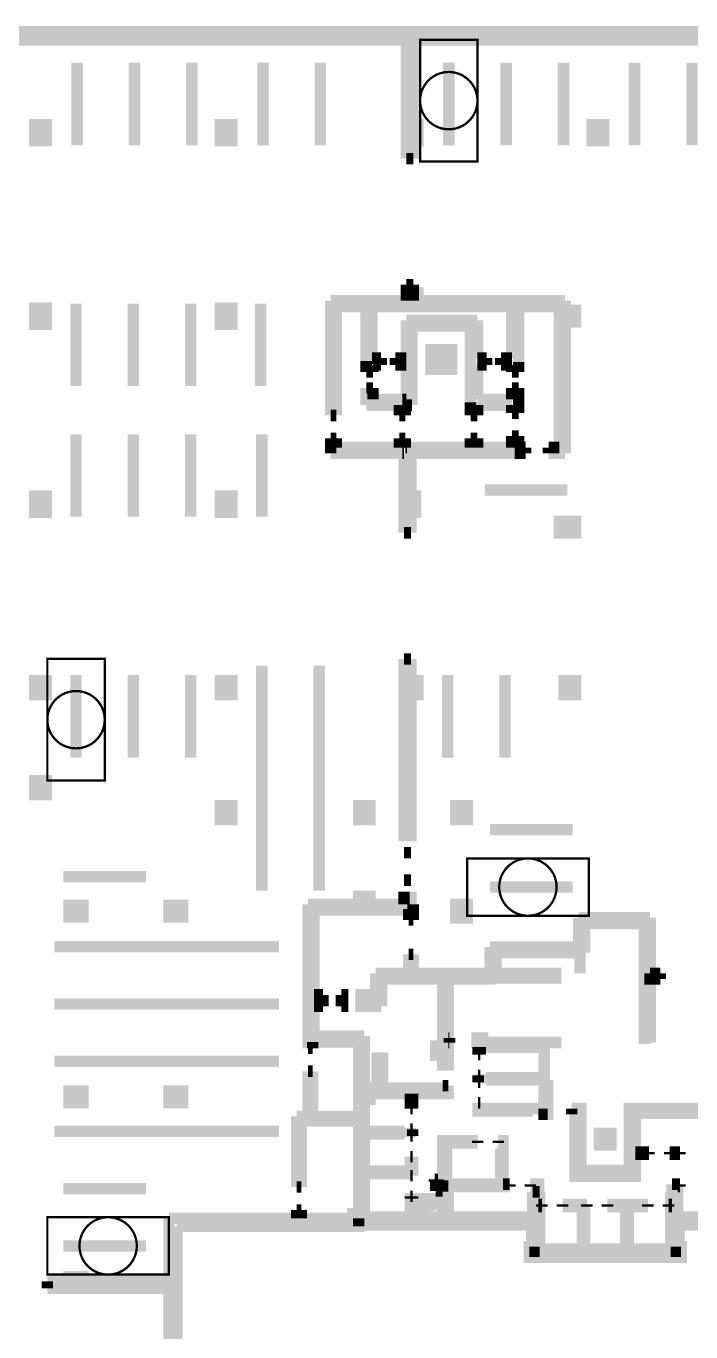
# Model space of a CAD drawing. Header units: millimetres. Extents: x 0 to 1249171, y -42321 to 335084.
# Drawn here: x 1103042 to 1132022, y 233150 to 290100 of the extents above; entities that cross this region are included whole.
import ezdxf

# ---------------------------------------------------------------- set-up
doc = ezdxf.new("R2010")
doc.units = ezdxf.units.MM
doc.header["$LTSCALE"] = 1000
for name, color, linetype in [('P_core', 1, 'Continuous'), ('P_lot', 5, 'Continuous'), ('留孔', 1, 'Continuous')]:
    doc.layers.add(name, color=color, linetype=linetype)
doc.layers.add('P_core_detached', color=3, linetype='Continuous', lineweight=50)
doc.layers.add('P_wall', color=7, linetype='Continuous', lineweight=50)

msp = doc.modelspace()

# ---------------------------------------------------------------- hatches: boundary and pattern name
at = {"layer": 'P_wall'}
h = msp.add_hatch(color=256, dxfattribs=at)
h.dxf.hatch_style = 2
h.paths.add_polyline_path([(1051017, 250), (1050717, 250), (1050967, -50), (1051017, 10)])
h.paths.add_polyline_path([(1050717, 250), (1050717, -350), (1050967, -50)])
h.paths.add_polyline_path([(1051017, -110), (1050967, -50), (1050717, -350), (1051017, -350)])
h.paths.add_polyline_path([(1051017, 10), (1050967, -50), (1051017, -110)])
h.paths.add_polyline_path([(1051217, 8200), (1051017, 8200), (1051017, 7920)], flags=17)
h.paths.add_polyline_path([(1051217, 8200), (1051017, 7920), (1051017, 7780), (1051217, 7500)])
h.paths.add_polyline_path([(1051017, 7780), (1051017, 7500), (1051217, 7500)], flags=17)
h.paths.add_polyline_path([(1051217, 16300), (1051017, 16020), (1051017, 15880), (1051217, 15600)])
h.paths.add_polyline_path([(1051217, 16300), (1051017, 16300), (1051017, 16020)], flags=17)
h.paths.add_polyline_path([(1051017, 15880), (1051017, 15600), (1051217, 15600)], flags=17)
h.paths.add_polyline_path([(1051217, 24300), (1051017, 24300), (1051017, 24020)], flags=17)
h.paths.add_polyline_path([(1051217, 24300), (1051017, 24020), (1051017, 23880), (1051217, 23600)])
h.paths.add_polyline_path([(1051017, 23880), (1051017, 23600), (1051217, 23600)], flags=17)
h.paths.add_polyline_path([(1051017, 31980), (1050967, 32050), (1050717, 31700), (1051017, 31700)])
h.paths.add_polyline_path([(1051017, 32400), (1050717, 32400), (1050967, 32050), (1051017, 32120)])
h.paths.add_polyline_path([(1050717, 32400), (1050717, 31700), (1050967, 32050)])
h.paths.add_polyline_path([(1051017, 32120), (1050967, 32050), (1051017, 31980)])
h.paths.add_polyline_path([(1058867, 8200), (1058867, 7500), (1059117, 7850)])
h.paths.add_polyline_path([(1059367, 8200), (1059117, 7850), (1059367, 7500)])
h.paths.add_polyline_path([(1059367, 8200), (1058867, 8200), (1059117, 7850)])
h.paths.add_polyline_path([(1059117, 7850), (1058867, 7500), (1059367, 7500)])
h.paths.add_polyline_path([(1064717, 7850), (1064467, 7500), (1064967, 7500)])
h.paths.add_polyline_path([(1064967, 8200), (1064467, 8200), (1064717, 7850)])
h.paths.add_polyline_path([(1064717, 7850), (1064467, 8200), (1064467, 7500)])
h.paths.add_polyline_path([(1064967, 8200), (1064717, 7850), (1064967, 7500)])
h.paths.add_polyline_path([(1070567, 8200), (1070317, 7850), (1070567, 7500)])
h.paths.add_polyline_path([(1070567, 8200), (1070067, 8200), (1070317, 7850)])
h.paths.add_polyline_path([(1070317, 7850), (1070067, 7500), (1070567, 7500)])
h.paths.add_polyline_path([(1070317, 7850), (1070067, 8200), (1070067, 7500)])
h.paths.add_polyline_path([(1051217, 110200), (1051017, 110000), (1051017, 109900), (1051217, 109700)])
h.paths.add_polyline_path([(1051217, 110200), (1051017, 110200), (1051017, 110000)], flags=17)
h.paths.add_polyline_path([(1051017, 109900), (1051017, 109700), (1051217, 109700)], flags=17)
h.paths.add_polyline_path([(1051217, 118250), (1051017, 118250), (1051017, 118050)], flags=17)
h.paths.add_polyline_path([(1051217, 118250), (1051017, 118050), (1051017, 117950), (1051217, 117750)])
h.paths.add_polyline_path([(1051017, 117950), (1051017, 117750), (1051217, 117750)], flags=17)
h.paths.add_polyline_path([(1051217, 127600), (1051017, 127600), (1051017, 127400)], flags=17)
h.paths.add_polyline_path([(1051217, 127600), (1051017, 127400), (1051017, 127300), (1051217, 127100)])
h.paths.add_polyline_path([(1051017, 127300), (1051017, 127100), (1051217, 127100)])
h.paths.add_polyline_path([(1051217, 133950), (1051017, 133950), (1051017, 133750)])
h.paths.add_polyline_path([(1051017, 133650), (1051017, 133450), (1051217, 133450)], flags=17)
h.paths.add_polyline_path([(1051217, 133950), (1051017, 133750), (1051017, 133650), (1051217, 133450)])
h.paths.add_polyline_path([(1051217, 138000), (1051017, 138000), (1051017, 137800)], flags=17)
h.paths.add_polyline_path([(1051217, 138000), (1051017, 137800), (1051017, 137700), (1051217, 137500)])
h.paths.add_polyline_path([(1051017, 137700), (1051017, 137500), (1051217, 137500)], flags=17)
h.paths.add_polyline_path([(1051017, 145700), (1051017, 145500), (1051217, 145500)])
h.paths.add_polyline_path([(1051217, 146000), (1051017, 145800), (1051017, 145700), (1051217, 145500)])
h.paths.add_polyline_path([(1051217, 146000), (1051017, 146000), (1051017, 145800)])
h.paths.add_polyline_path([(1075867, 289850), (1075517, 289850), (1075517, 268315), (1068257, 268315), (1068257, 267965), (1075867, 267965)])
h.paths.add_polyline_path([(1075867, 273050), (1075817, 273100), (1075567, 272850), (1075867, 272850)], flags=16)
h.paths.add_polyline_path([(1075867, 273150), (1075817, 273100), (1075867, 273050)], flags=16)
h.paths.add_polyline_path([(1075867, 273350), (1075567, 273350), (1075817, 273100), (1075867, 273150)], flags=16)
h.paths.add_polyline_path([(1075817, 273100), (1075567, 273350), (1075567, 272850)], flags=16)
h.paths.add_polyline_path([(1075867, 289850), (1075517, 289850), (1075517, 268315), (1068257, 268315), (1068257, 267965), (1075867, 267965), (1075867, 272850), (1075567, 272850), (1075567, 273350), (1075867, 273350)], flags=17)
h.paths.add_polyline_path([(1075867, 277700), (1075567, 277700), (1075817, 277450), (1075867, 277500)], flags=16)
h.paths.add_polyline_path([(1075567, 277700), (1075567, 277200), (1075817, 277450)], flags=16)
h.paths.add_polyline_path([(1075867, 277400), (1075817, 277450), (1075567, 277200), (1075867, 277200)], flags=16)
h.paths.add_polyline_path([(1075867, 285400), (1075817, 285450), (1075567, 285200), (1075867, 285200)], flags=16)
h.paths.add_polyline_path([(1075867, 285700), (1075567, 285700), (1075817, 285450), (1075867, 285500)], flags=16)
h.paths.add_polyline_path([(1075817, 285450), (1075567, 285700), (1075567, 285200)], flags=16)
h.paths.add_polyline_path([(1075867, 285500), (1075817, 285450), (1075867, 285400)], flags=16)
h.paths.add_polyline_path([(1169017, 285800), (1168767, 285800), (1169017, 285450)], flags=17)
h.paths.add_polyline_path([(1169017, 285450), (1168767, 285100), (1169017, 285100)], flags=17)
h.paths.add_polyline_path([(1169017, 277750), (1168767, 277750), (1169017, 277450)], flags=17)
h.paths.add_polyline_path([(1169017, 277450), (1168767, 277150), (1169017, 277150)], flags=17)
h.paths.add_polyline_path([(1169017, 273700), (1168767, 273700), (1169017, 273400)], flags=17)
h.paths.add_polyline_path([(1169017, 273400), (1168767, 273100), (1169017, 273100)], flags=17)
h.paths.add_polyline_path([(1169017, 267600), (1168767, 267600), (1169017, 267300)], flags=17)
h.paths.add_polyline_path([(1169017, 267300), (1168767, 267000), (1169017, 267000)], flags=17)
h.paths.add_polyline_path([(1169017, 263400), (1168767, 263400), (1169017, 263100)], flags=17)
h.paths.add_polyline_path([(1169017, 263100), (1168767, 262800), (1169017, 262800)], flags=17)
h.paths.add_polyline_path([(1169017, 255400), (1168767, 255400), (1169017, 255100), (1169017, 255100)], flags=17)
h.paths.add_polyline_path([(1168767, 255400), (1168767, 255100), (1169017, 255100)], flags=17)
h.paths.add_polyline_path([(1168767, 255100), (1160027, 255100), (1160027, 247010), (1160377, 247010), (1160377, 254750), (1169367, 254750), (1169367, 289850), (1075867, 289850), (1075867, 289500), (1169017, 289500), (1169017, 255400), (1169267, 255400), (1169267, 254800), (1168767, 254800)])
h.paths.add_polyline_path([(1164967, 202800), (1177467, 202800), (1177467, 210090), (1183417, 210090), (1183417, 210440), (1177167, 210440), (1177167, 203100), (1164667, 203100), (1164667, 176925), (1157272, 176925), (1157272, 176625), (1164967, 176625)])
h.paths.add_polyline_path([(1164667, 176925), (1164417, 176675), (1164467, 176625), (1164667, 176625)], flags=16)
h.paths.add_polyline_path([(1164667, 176925), (1164167, 176925), (1164417, 176675)], flags=16)
h.paths.add_polyline_path([(1164167, 176925), (1164167, 176625), (1164367, 176625), (1164417, 176675)], flags=16)
h.paths.add_polyline_path([(1164417, 176675), (1164367, 176625), (1164467, 176625)], flags=16)
h.paths.add_polyline_path([(1217317, 199000), (1217017, 199000), (1217017, 198800), (1217067, 198750)])
h.paths.add_polyline_path([(1217317, 199000), (1217067, 198750), (1217317, 198500)])
h.paths.add_polyline_path([(1217067, 198750), (1217017, 198700), (1217017, 198500), (1217317, 198500)])
h.paths.add_polyline_path([(1217017, 198800), (1217017, 198700), (1217067, 198750)])
h.paths.add_polyline_path([(1217317, 191000), (1217017, 191000), (1217017, 190800), (1217067, 190750)])
h.paths.add_polyline_path([(1217317, 191000), (1217067, 190750), (1217317, 190500)])
h.paths.add_polyline_path([(1217067, 190750), (1217017, 190700), (1217017, 190500), (1217317, 190500)])
h.paths.add_polyline_path([(1217017, 190800), (1217017, 190700), (1217067, 190750)])
h.paths.add_polyline_path([(1217317, 187060), (1217017, 187060), (1217017, 186860), (1217067, 186810)])
h.paths.add_polyline_path([(1217317, 187060), (1217067, 186810), (1217317, 186560)])
h.paths.add_polyline_path([(1217067, 186810), (1217017, 186760), (1217017, 186560), (1217317, 186560)])
h.paths.add_polyline_path([(1217017, 186860), (1217017, 186760), (1217067, 186810)])
h.paths.add_polyline_path([(1217317, 186560), (1217017, 186560), (1217017, 165010), (1217317, 165010)])
h.paths.add_polyline_path([(1217067, 181310), (1217017, 181260), (1217017, 181060), (1217317, 181060)], flags=16)
h.paths.add_polyline_path([(1217017, 181360), (1217017, 181260), (1217067, 181310)], flags=17)
h.paths.add_polyline_path([(1217317, 181560), (1217017, 181560), (1217017, 181360), (1217067, 181310)], flags=17)
h.paths.add_polyline_path([(1217317, 181560), (1217067, 181310), (1217317, 181060)], flags=17)
h.paths.add_polyline_path([(1217317, 181060), (1217017, 181060), (1217017, 165010), (1217317, 165010)], flags=17)
h.paths.add_polyline_path([(1217017, 177200), (1217017, 177100), (1217067, 177150)], flags=16)
h.paths.add_polyline_path([(1217317, 177400), (1217017, 177400), (1217017, 177200), (1217067, 177150)], flags=16)
h.paths.add_polyline_path([(1217067, 177150), (1217017, 177100), (1217017, 176900), (1217317, 176900)], flags=16)
h.paths.add_polyline_path([(1217317, 176900), (1217017, 176900), (1217017, 165010), (1217317, 165010)])
h.paths.add_polyline_path([(1217067, 169150), (1217017, 169200), (1217017, 169100)], flags=16)
h.paths.add_polyline_path([(1217317, 169400), (1217017, 169400), (1217017, 169200), (1217067, 169150)], flags=17)
h.paths.add_polyline_path([(1217067, 169150), (1217017, 169100), (1217017, 168900), (1217317, 168900)], flags=16)
h.paths.add_polyline_path([(1217317, 169400), (1217067, 169150), (1217317, 168900)], flags=17)
h.paths.add_polyline_path([(1176767, 152060), (1176617, 152060), (1176767, 151910)], flags=17)
h.paths.add_polyline_path([(1176617, 152060), (1176617, 151910), (1176767, 151910)])
h.paths.add_polyline_path([(1176617, 151910), (1176267, 151910), (1176267, 101540), (1184217, 101540), (1184217, 101840), (1184217, 101890), (1176617, 101890)])
h.paths.add_polyline_path([(1176267, 143250), (1176267, 142750), (1176517, 143000)], flags=16)
h.paths.add_polyline_path([(1176617, 143250), (1176267, 143250), (1176517, 143000), (1176617, 143100)], flags=17)
h.paths.add_polyline_path([(1176517, 143000), (1176267, 142750), (1176617, 142750), (1176617, 142900)], flags=16)
h.paths.add_polyline_path([(1176617, 143100), (1176517, 143000), (1176617, 142900)], flags=17)
h.paths.add_polyline_path([(1176617, 142750), (1176267, 142750), (1176267, 101540), (1184217, 101540), (1184217, 101840), (1184217, 101890), (1176617, 101890)])
h.paths.add_polyline_path([(1176617, 134900), (1176267, 134900), (1176517, 134650), (1176617, 134750)], flags=17)
h.paths.add_polyline_path([(1176267, 134900), (1176267, 134400), (1176517, 134650)], flags=16)
h.paths.add_polyline_path([(1176617, 134550), (1176517, 134650), (1176267, 134400), (1176617, 134400)], flags=17)
h.paths.add_polyline_path([(1176617, 134750), (1176517, 134650), (1176617, 134550)], flags=17)
h.paths.add_polyline_path([(1176617, 134400), (1176267, 134400), (1176267, 101540), (1184217, 101540), (1184217, 101840), (1184217, 101890), (1176617, 101890)], flags=17)
h.paths.add_polyline_path([(1176517, 126400), (1176267, 126150), (1176617, 126150), (1176617, 126300)], flags=16)
h.paths.add_polyline_path([(1176617, 126500), (1176517, 126400), (1176617, 126300)], flags=16)
h.paths.add_polyline_path([(1176617, 126650), (1176267, 126650), (1176517, 126400), (1176617, 126500)], flags=16)
h.paths.add_polyline_path([(1176267, 126650), (1176267, 126150), (1176517, 126400)], flags=16)
h.paths.add_polyline_path([(1176617, 126150), (1176267, 126150), (1176267, 101540), (1184217, 101540), (1184217, 101840), (1184217, 101890), (1176617, 101890)], flags=17)
for points in [[(1129597, 242640), (1129727, 242640), (1129727, 242890), (1129347, 242890), (1129347, 240190), (1127227, 240190), (1127227, 242890), (1126847, 242890), (1126847, 242640), (1126977, 242640), (1126977, 239940), (1129597, 239940)], [(1146707, 239260), (1146407, 239260), (1146407, 238160), (1142727, 238160), (1142727, 239810), (1142477, 239810), (1142477, 238160), (1135377, 238160), (1135377, 239810), (1135127, 239810), (1135127, 238160), (1131447, 238160), (1131447, 239260), (1131147, 239260), (1131147, 236860), (1131497, 236860), (1131497, 237810), (1146357, 237810), (1146357, 236860), (1146707, 236860)], [(1125427, 239260), (1125127, 239260), (1125127, 238160), (1121447, 238160), (1121447, 239510), (1121197, 239510), (1121197, 238160), (1117787, 238160), (1117787, 239510), (1117537, 239510), (1117537, 238160), (1115895, 238160), (1115895, 237810), (1125077, 237810), (1125077, 236860), (1125427, 236860)], [(1125427, 236860), (1124977, 236860), (1124977, 236410), (1125427, 236410)], [(1131197, 236760), (1125377, 236760), (1125377, 236410), (1131197, 236410)], [(1131597, 236860), (1131147, 236860), (1131147, 236410), (1131597, 236410)]]:
    msp.add_hatch(color=256, dxfattribs=at).paths.add_polyline_path(points)

# ---------------------------------------------------------------- linework, layer by layer
at = {"layer": 'P_core'}
msp.add_solid([(1127787, 242060), (1128787, 242060), (1127787, 241060), (1128787, 241060)], dxfattribs=at)
at = {"layer": 'P_core_detached'}
msp.add_solid([(1121842, 274886), (1120442, 274886), (1121842, 276236), (1120442, 276236)], dxfattribs=at)
at = {"layer": 'P_lot', "extrusion": (-5.18032e-09, -4.98983e-22, 1), "const_width": 500, "elevation": 0}
for points in [[(1105267, 288500), (1105267, 284900)], [(1107767, 288500), (1107767, 284900)], [(1110267, 288500), (1110267, 284900)], [(1113367, 288500), (1113367, 284900)], [(1115867, 288500), (1115867, 284900)], [(1121467, 288500), (1121467, 284900)], [(1123967, 288500), (1123967, 284900)], [(1126467, 288500), (1126467, 284900)], [(1129567, 288500), (1129567, 284900)], [(1132067, 288500), (1132067, 284900)]]:
    msp.add_lwpolyline(points, dxfattribs=at)
at = {"layer": 'P_lot', "extrusion": (5.18032e-09, 4.98983e-22, 1), "const_width": 500, "elevation": 0}
for points in [[(1105217, 274400), (1105217, 278000)], [(1107717, 274400), (1107717, 278000)], [(1110217, 274400), (1110217, 278000)], [(1113267, 274400), (1113267, 278000)]]:
    msp.add_lwpolyline(points, dxfattribs=at)
at = {"layer": 'P_lot', "extrusion": (5.18032e-09, -4.98983e-22, 1), "const_width": 500, "elevation": 0}
for points in [[(1105217, 272300), (1105217, 268700)], [(1107717, 272300), (1107717, 268700)], [(1110217, 272300), (1110217, 268700)], [(1113317, 272300), (1113317, 268700)]]:
    msp.add_lwpolyline(points, dxfattribs=at)
at = {"layer": 'P_lot', "const_width": 500}
msp.add_lwpolyline([(1126640, 269870), (1123040, 269870)], dxfattribs=at)
at = {"layer": 'P_lot', "const_width": 500, "elevation": 0}
for points in [[(1113317, 262200), (1113317, 252400)], [(1115817, 252400), (1115817, 262200)], [(1104267, 249950), (1114067, 249950)], [(1104267, 247450), (1114067, 247450)], [(1104267, 244950), (1114067, 244950)], [(1104267, 241900), (1114067, 241900)]]:
    msp.add_lwpolyline(points, dxfattribs=at)
at = {"layer": 'P_lot', "extrusion": (-5.18032e-09, 4.98983e-22, 1), "const_width": 500, "elevation": 0}
for points in [[(1105217, 258200), (1105217, 261800)], [(1107717, 258200), (1107717, 261800)], [(1110217, 258200), (1110217, 261800)], [(1121417, 258200), (1121417, 261800)], [(1123917, 258200), (1123917, 261800)]]:
    msp.add_lwpolyline(points, dxfattribs=at)
at = {"layer": 'P_lot', "extrusion": (4.99617e-22, 5.18032e-09, 1), "const_width": 500, "elevation": 0}
for points in [[(1123267, 255050), (1126867, 255050)], [(1123267, 252550), (1126867, 252550)]]:
    msp.add_lwpolyline(points, dxfattribs=at)
at = {"layer": 'P_lot', "extrusion": (-4.97963e-22, -5.18032e-09, 1), "const_width": 500, "elevation": 0}
for points in [[(1108267, 253000), (1104667, 253000)], [(1108267, 236900), (1104667, 236900)]]:
    msp.add_lwpolyline(points, dxfattribs=at)
at = {"layer": 'P_lot', "extrusion": (-4.97963e-22, -5.18032e-09, 1), "const_width": 500}
msp.add_lwpolyline([(1108267, 239400), (1104667, 239400)], dxfattribs=at)
at = {"layer": 'P_wall', "const_width": 500}
for points in [[(1075517, 289850), (1119742, 289850)], [(1169367, 289850), (1075867, 289850)], [(1119742, 289850), (1169367, 289850)], [(1075867, 289500), (1119617, 289500)], [(1075867, 289500), (1169017, 289500)], [(1119617, 289500), (1119617, 284320)], [(1119917, 289500), (1169017, 289500)], [(1119917, 284320), (1119917, 289500)], [(1103917, 285800), (1103417, 285800), (1103417, 285100), (1103917, 285100), (1103917, 285800)], [(1120117, 285800), (1119617, 285800), (1119617, 285100), (1120117, 285100), (1120117, 285800)], [(1119617, 284320), (1119917, 284320)], [(1119617, 278820), (1119617, 278120)], [(1119917, 278820), (1119617, 278820)], [(1119917, 278120), (1119917, 278820)], [(1120117, 278470), (1119617, 278470), (1119617, 277870), (1120117, 277870), (1120117, 278470)], [(1103917, 277800), (1103417, 277800), (1103417, 277100), (1103917, 277100), (1103917, 277800)], [(1116317, 278120), (1116317, 273120)], [(1116317, 278120), (1117992, 278120)], [(1116567, 273120), (1116567, 277870)], [(1116567, 277870), (1117867, 277870)], [(1117867, 275495), (1117867, 277870)], [(1117992, 278120), (1119617, 278120)], [(1118117, 277870), (1119742, 277870)], [(1118117, 275620), (1118117, 277870)], [(1119742, 277870), (1124217, 277870)], [(1119917, 278120), (1124342, 278120)], [(1124217, 275620), (1124217, 277870)], [(1124342, 278120), (1126540, 278120)], [(1124517, 277870), (1126290, 277870)], [(1124517, 275445), (1124517, 277870)], [(1126290, 271720), (1126290, 277870)], [(1126990, 277200), (1126990, 277700), (1126290, 277700), (1126290, 277200), (1126990, 277200)], [(1126540, 271470), (1126540, 278120)], [(1119617, 277270), (1122717, 277270)], [(1119617, 275620), (1119617, 277270)], [(1122717, 275620), (1122717, 277270)], [(1119867, 277020), (1122417, 277020)], [(1119867, 275495), (1119867, 277020)], [(1122417, 275445), (1122417, 277020)], [(1117867, 275495), (1117867, 275020)], [(1118517, 275620), (1118117, 275620)], [(1118517, 275320), (1118517, 275620)], [(1119137, 275620), (1119137, 275320)], [(1119617, 275620), (1119137, 275620)], [(1119867, 273570), (1119867, 275495)], [(1122417, 273695), (1122417, 275445)], [(1123117, 275620), (1122717, 275620)], [(1123117, 275320), (1123117, 275620)], [(1123737, 275620), (1123737, 275320)], [(1124217, 275620), (1123737, 275620)], [(1124517, 275020), (1124517, 275445)], [(1117867, 275020), (1118167, 275020)], [(1118167, 275020), (1118167, 275320)], [(1118167, 275320), (1118517, 275320)], [(1119137, 275320), (1119617, 275320)], [(1119617, 273820), (1119617, 275320)], [(1122717, 273820), (1122717, 275320)], [(1122717, 275320), (1123117, 275320)], [(1123737, 275320), (1124217, 275320)], [(1124217, 275320), (1124217, 275020)], [(1124217, 275020), (1124517, 275020)], [(1117867, 274320), (1117867, 273570)], [(1118167, 274320), (1117867, 274320)], [(1118167, 273820), (1118167, 274320)], [(1124217, 274320), (1124217, 273820)], [(1124517, 274320), (1124217, 274320)], [(1124517, 273695), (1124517, 274320)], [(1118167, 273820), (1119442, 273820)], [(1119442, 273820), (1119617, 273820)], [(1122417, 273695), (1122417, 273120)], [(1122717, 273820), (1124217, 273820)], [(1124517, 273220), (1124517, 273695)], [(1116317, 273120), (1116567, 273120)], [(1117867, 273570), (1119317, 273570)], [(1119317, 273570), (1119317, 273120)], [(1119317, 273120), (1119567, 273120)], [(1119567, 273570), (1119867, 273570)], [(1119567, 273120), (1119567, 273570)], [(1122417, 273120), (1122717, 273120)], [(1122717, 273570), (1124217, 273570)], [(1122717, 273120), (1122717, 273570)], [(1124217, 273570), (1124217, 273220)], [(1124217, 273220), (1124517, 273220)], [(1116317, 272120), (1116317, 271470)], [(1116567, 272120), (1116317, 272120)], [(1116567, 271720), (1116567, 272120)], [(1119317, 272120), (1119317, 271720)], [(1119567, 272120), (1119317, 272120)], [(1119567, 271720), (1119567, 272120)], [(1122417, 272120), (1122417, 271720)], [(1122717, 272120), (1122417, 272120)], [(1122717, 271720), (1122717, 272120)], [(1124217, 272220), (1124217, 271720)], [(1124517, 272220), (1124217, 272220)], [(1124517, 271720), (1124517, 272220)], [(1116317, 271470), (1119442, 271470)], [(1116567, 271720), (1119317, 271720)], [(1119442, 271470), (1119517, 271470)], [(1119517, 271470), (1119517, 268000)], [(1119567, 271720), (1119642, 271720)], [(1119642, 271720), (1122417, 271720)], [(1119817, 271470), (1122542, 271470)], [(1119817, 268000), (1119817, 271470)], [(1122542, 271470), (1124342, 271470)], [(1122717, 271720), (1124217, 271720)], [(1124342, 271470), (1124817, 271470)], [(1124817, 271720), (1124517, 271720)], [(1124817, 271470), (1124817, 271720)], [(1125817, 271720), (1125817, 271470)], [(1126290, 271720), (1125817, 271720)], [(1125817, 271470), (1126540, 271470)], [(1112017, 269600), (1111517, 269600), (1111517, 268900), (1112017, 268900), (1112017, 269600)], [(1119517, 268000), (1119817, 268000)], [(1126990, 268000), (1126990, 268500), (1126290, 268500), (1126290, 268000), (1126990, 268000)], [(1119517, 262500), (1119517, 254550)], [(1119817, 262500), (1119517, 262500)], [(1119817, 254550), (1119817, 262500)], [(1112017, 261550), (1111517, 261550), (1111517, 260950), (1112017, 260950), (1112017, 261550)], [(1120117, 261550), (1119617, 261550), (1119617, 260950), (1120117, 260950), (1120117, 261550)], [(1126990, 261550), (1126490, 261550), (1126490, 260950), (1126990, 260950), (1126990, 261550)], [(1119517, 254050), (1119817, 254050)], [(1119517, 252850), (1119817, 252850)], [(1117537, 251550), (1118037, 251550), (1118037, 252150), (1117537, 252150), (1117537, 251550)], [(1119517, 251800), (1119517, 252350)], [(1119817, 251550), (1119817, 252350)], [(1105517, 251250), (1105517, 251750), (1104917, 251750), (1104917, 251250), (1105517, 251250)], [(1115337, 247600), (1115337, 251800)], [(1115337, 251800), (1119517, 251800)], [(1115337, 251800), (1119917, 251800)], [(1115337, 245520), (1115337, 251800)], [(1115537, 246000), (1115537, 251600)], [(1115537, 251600), (1119717, 251600)], [(1115587, 247850), (1115587, 251550)], [(1115587, 251550), (1119817, 251550)], [(1119717, 251120), (1119717, 251600)], [(1119917, 251120), (1119917, 251800)], [(1122267, 251800), (1121767, 251800), (1121767, 251200), (1122267, 251200), (1122267, 251800)], [(1119717, 251120), (1119917, 251120)], [(1127137, 251210), (1130247, 251210)], [(1127137, 249940), (1127137, 251210)], [(1127187, 250960), (1127187, 248790)], [(1127387, 250960), (1129997, 250960)], [(1127387, 249690), (1127387, 250960)], [(1129997, 248540), (1129997, 250960)], [(1130197, 250960), (1130197, 248790)], [(1130247, 248790), (1130247, 251210)], [(1129997, 250760), (1129997, 245700)], [(1123267, 248790), (1123267, 249940)], [(1123267, 249940), (1127137, 249940)], [(1119717, 249620), (1119917, 249620)], [(1119717, 248800), (1119717, 249620)], [(1119917, 248800), (1119917, 249620)], [(1123517, 248540), (1123517, 249690)], [(1123517, 249690), (1127387, 249690)], [(1118284, 247850), (1118284, 248790)], [(1118284, 248790), (1123267, 248790)], [(1123517, 248790), (1126377, 248790)], [(1130687, 248790), (1130247, 248790)], [(1130687, 248540), (1130687, 248790)], [(1118534, 247350), (1118534, 248540)], [(1118534, 248540), (1123517, 248540)], [(1121447, 248590), (1121447, 245520), (1120997, 245520), (1120997, 245320), (1121447, 245320), (1121447, 244790), (1121197, 244790), (1121197, 245220), (1120897, 245220), (1120897, 245620), (1121197, 245620), (1121197, 248590)], [(1123517, 248590), (1126377, 248590)], [(1126827, 242890), (1127227, 242890), (1127227, 240190), (1129347, 240190), (1129347, 242890), (1133627, 242890), (1133627, 248590)], [(1129997, 248540), (1130687, 248540)], [(1130247, 248590), (1130247, 245770)], [(1115337, 245800), (1115337, 247600)], [(1115987, 247850), (1115587, 247850)], [(1115987, 247350), (1115987, 247850)], [(1116787, 247850), (1116787, 247350)], [(1117087, 247850), (1116787, 247850)], [(1117387, 247850), (1118284, 247850)], [(1115587, 247350), (1115987, 247350)], [(1115587, 246050), (1115587, 247350)], [(1116787, 247350), (1117087, 247350)], [(1117387, 247350), (1118534, 247350)], [(1115337, 245800), (1117537, 245800)], [(1115537, 246000), (1117537, 246000)], [(1115537, 245520), (1115537, 245800)], [(1115537, 245800), (1117537, 245800)], [(1115587, 246050), (1117787, 246050)], [(1117537, 238100), (1117537, 245800)], [(1117787, 237750), (1117787, 246050)], [(1121497, 245970), (1121447, 245970)], [(1121497, 245970), (1121497, 245770)], [(1125627, 245770), (1122947, 245770), (1122947, 245970), (1122697, 245970), (1122697, 245770), (1122747, 245770), (1122747, 245570), (1125627, 245570)], [(1115337, 245520), (1115537, 245520)], [(1118337, 244210), (1118337, 245340)], [(1118587, 244210), (1118587, 245340)], [(1121497, 245770), (1121447, 245770)], [(1122747, 245240), (1122747, 245570)], [(1122747, 245240), (1122847, 245240)], [(1126377, 245770), (1125627, 245770), (1125627, 242890), (1122847, 242890), (1122847, 243140)], [(1122847, 245240), (1122847, 245570)], [(1126377, 245770), (1125627, 245770), (1125627, 244200)], [(1129737, 242690), (1133827, 242690), (1133827, 244900)], [(1115337, 244520), (1115537, 244520)], [(1115337, 242550), (1115337, 244520)], [(1115537, 242550), (1115537, 244520)], [(1125377, 236760), (1125377, 238160), (1117787, 238160), (1117787, 243540), (1118587, 243540), (1118587, 244210), (1118337, 244210), (1118337, 243790), (1117537, 243790), (1117537, 237810), (1125177, 237810), (1125177, 236410)], [(1122747, 244040), (1122747, 244340)], [(1122747, 244340), (1122847, 244340)], [(1125627, 244240), (1122847, 244240), (1122847, 244340)], [(1122847, 244040), (1122847, 244140), (1125627, 244140)], [(1125777, 244140), (1125777, 242640), (1125627, 242640)], [(1105517, 243150), (1105517, 243650), (1104917, 243650), (1104917, 243150), (1105517, 243150)], [(1118037, 243790), (1117537, 243790), (1117537, 243290), (1118037, 243290), (1118037, 243790)], [(1118587, 243790), (1121197, 243790), (1121197, 243890)], [(1118587, 243540), (1121447, 243540), (1121447, 243890)], [(1119797, 242890), (1119797, 243540)], [(1119897, 242890), (1119897, 243540)], [(1120197, 243790), (1121197, 243790)], [(1121447, 243890), (1121197, 243890)], [(1122747, 244040), (1122847, 244040)], [(1125127, 242790), (1122747, 242790), (1122747, 243140)], [(1122747, 243140), (1122847, 243140)], [(1114837, 239470), (1114837, 242550)], [(1114837, 242550), (1117537, 242550)], [(1119797, 242890), (1119897, 242890)], [(1125377, 242640), (1125777, 242640)], [(1126827, 242890), (1126827, 242640)], [(1126827, 242640), (1126977, 242640), (1126977, 239940), (1129597, 239940), (1129597, 242690), (1129737, 242690)], [(1126977, 242640), (1126977, 239940)], [(1126977, 242640), (1126977, 239940)], [(1115037, 239470), (1115037, 242350)], [(1115037, 242350), (1117537, 242350)], [(1117787, 241890), (1119797, 241890), (1119797, 241990)], [(1119797, 241690), (1119797, 241790), (1117787, 241790)], [(1119797, 241990), (1119897, 241990)], [(1119897, 241690), (1119897, 241990)], [(1119797, 241690), (1119897, 241690)], [(1122727, 241490), (1121197, 241490), (1121197, 238160)], [(1121377, 238160), (1121377, 241390), (1122727, 241390)], [(1122727, 241490), (1122727, 241390)], [(1123827, 239590), (1123827, 241490), (1123627, 241490)], [(1123627, 241490), (1123627, 241390)], [(1123627, 241390), (1123727, 241390), (1123727, 239590)], [(1119797, 239960), (1119797, 240790)], [(1119797, 240790), (1119897, 240790)], [(1119897, 239960), (1119897, 240790)], [(1130197, 240990), (1129597, 240990)], [(1130197, 240890), (1129597, 240890)], [(1130197, 240990), (1130197, 240890)], [(1131547, 240990), (1131097, 240990)], [(1131097, 240990), (1131097, 240890)], [(1131547, 240890), (1131097, 240890)], [(1131547, 240990), (1131547, 240890)], [(1117787, 240160), (1119797, 240160)], [(1117787, 240060), (1119797, 240060)], [(1119797, 239960), (1119897, 239960)], [(1120847, 239800), (1120847, 239700)], [(1120997, 239800), (1120847, 239800)], [(1120847, 239700), (1120897, 239700)], [(1120897, 239700), (1120897, 239300)], [(1120997, 239400), (1120997, 239800)], [(1121197, 239510), (1121197, 238160)], [(1121447, 239510), (1121197, 239510)], [(1121197, 239510), (1121197, 238160)], [(1121447, 239510), (1121197, 239510)], [(1121377, 239590), (1123727, 239590)], [(1121447, 238160), (1121447, 239510)], [(1121447, 238160), (1121447, 239510)], [(1123827, 239590), (1124127, 239590)], [(1124127, 239590), (1124127, 239490)], [(1125027, 239590), (1125377, 239590), (1125377, 238160)], [(1125027, 239590), (1125027, 239490)], [(1126977, 239940), (1129597, 239940)], [(1126977, 239940), (1129597, 239940)], [(1131197, 239590), (1131547, 239590)], [(1131197, 239590), (1131197, 238010)], [(1131547, 239590), (1131547, 239490)], [(1114837, 239470), (1115037, 239470)], [(1119797, 238960), (1119797, 239060)], [(1119797, 239060), (1119897, 239060)], [(1121197, 238960), (1119797, 238960), (1119797, 238160)], [(1119897, 238960), (1119897, 239060)], [(1120897, 239300), (1121197, 239300)], [(1121197, 239400), (1120997, 239400)], [(1121377, 239490), (1124127, 239490)], [(1125027, 239490), (1125127, 239490), (1125127, 238160)], [(1125127, 239260), (1125127, 238160)], [(1125427, 239260), (1125127, 239260)], [(1125127, 239260), (1125127, 238160)], [(1125427, 239260), (1125127, 239260)], [(1125427, 239260), (1125427, 236860)], [(1125427, 239260), (1125427, 236860)], [(1131147, 236860), (1131147, 239260)], [(1131147, 236860), (1131147, 239260)], [(1131447, 239490), (1131447, 238010)], [(1131447, 239490), (1131547, 239490)], [(1131447, 238160), (1131447, 239260)], [(1131447, 238160), (1131447, 239260)], [(1114837, 238100), (1114837, 238470)], [(1114837, 238470), (1115037, 238470)], [(1115037, 238100), (1115037, 238470)], [(1121197, 238760), (1119997, 238760), (1119997, 238160)], [(1121197, 238760), (1120169, 238573), (1119997, 238160)], [(1125527, 238710), (1125377, 238710)], [(1125527, 238610), (1125377, 238610)], [(1125527, 238710), (1125527, 238610)], [(1127487, 238710), (1126427, 238710)], [(1126427, 238710), (1126427, 238610)], [(1127487, 238610), (1126427, 238610)], [(1127287, 238610), (1127287, 236760)], [(1127387, 238610), (1127387, 236760)], [(1127487, 238710), (1127487, 238610)], [(1130147, 238710), (1128387, 238710)], [(1128387, 238710), (1128387, 238610)], [(1130147, 238610), (1128387, 238610)], [(1129187, 238610), (1129187, 236760)], [(1129287, 238610), (1129287, 236760)], [(1130147, 238710), (1130147, 238610)], [(1131197, 238710), (1131047, 238710)], [(1131047, 238710), (1131047, 238610)], [(1131197, 238610), (1131047, 238610)], [(1109267, 235350), (1109267, 238100)], [(1109267, 238100), (1117537, 238100)], [(1109267, 238100), (1109267, 227050)], [(1117537, 238100), (1109267, 238100)], [(1125077, 237810), (1115895, 237810)], [(1125077, 237810), (1115895, 237810)], [(1117787, 238310), (1117287, 238310), (1117287, 237810), (1117787, 237810), (1117787, 238310)], [(1117537, 237750), (1117537, 238100)], [(1117787, 238160), (1121197, 238160)], [(1117787, 238160), (1121197, 238160)], [(1121447, 238160), (1125127, 238160)], [(1121447, 238160), (1125127, 238160)], [(1125077, 236860), (1125077, 237810)], [(1125077, 236860), (1125077, 237810)], [(1125177, 236410), (1131397, 236410), (1131397, 237810), (1146457, 237810), (1146457, 236410), (1152777, 236410), (1152777, 237810), (1160317, 237810)], [(1125377, 236760), (1131197, 236760), (1131197, 238010), (1146657, 238010), (1146657, 236760), (1152427, 236760), (1152427, 238160), (1160117, 238160)], [(1131447, 238160), (1135127, 238160)], [(1131447, 238160), (1135127, 238160)], [(1131497, 237810), (1131497, 236860)], [(1146357, 237810), (1131497, 237810)], [(1131497, 237810), (1131497, 236860)], [(1146357, 237810), (1131497, 237810)], [(1109617, 235050), (1109617, 237750)], [(1109617, 237750), (1117787, 237750)], [(1109617, 237750), (1117537, 237750)], [(1109617, 227050), (1109617, 237750)], [(1125427, 236760), (1131147, 236760)], [(1125427, 236760), (1131147, 236760)], [(1131147, 236410), (1125377, 236410)], [(1131147, 236410), (1125427, 236410)], [(1105517, 235050), (1105517, 235550), (1104917, 235550), (1104917, 235050), (1105517, 235050)], [(1103967, 235350), (1103967, 235050)], [(1109267, 235350), (1103967, 235350)], [(1103967, 235250), (1109267, 235250)], [(1103967, 235050), (1109617, 235050)], [(1103967, 235050), (1109267, 235050)]]:
    msp.add_lwpolyline(points, dxfattribs=at)
at = {"layer": 'P_wall', "const_width": 500, "elevation": 0}
for points in [[(1112017, 285800), (1111517, 285800), (1111517, 285100), (1112017, 285100), (1112017, 285800)], [(1128217, 285800), (1127717, 285800), (1127717, 285100), (1128217, 285100), (1128217, 285800)], [(1112017, 277800), (1111517, 277800), (1111517, 277100), (1112017, 277100), (1112017, 277800)], [(1103917, 269600), (1103417, 269600), (1103417, 268900), (1103917, 268900), (1103917, 269600)], [(1120017, 269600), (1119517, 269600), (1119517, 268900), (1120017, 268900), (1120017, 269600)], [(1103917, 261550), (1103417, 261550), (1103417, 260950), (1103917, 260950), (1103917, 261550)], [(1103917, 257189), (1103417, 257189), (1103417, 256589), (1103917, 256589), (1103917, 257189)], [(1112017, 256100), (1111517, 256100), (1111517, 255500), (1112017, 255500), (1112017, 256100)], [(1117537, 255500), (1118037, 255500), (1118037, 256100), (1117537, 256100), (1117537, 255500)], [(1122267, 256100), (1121767, 256100), (1121767, 255500), (1122267, 255500), (1122267, 256100)], [(1109867, 251250), (1109867, 251750), (1109267, 251750), (1109267, 251250), (1109867, 251250)], [(1109867, 243150), (1109867, 243650), (1109267, 243650), (1109267, 243150), (1109867, 243150)], [(1103967, 235050), (1103967, 235250)]]:
    msp.add_lwpolyline(points, dxfattribs=at)
at = {"layer": 'P_wall', "const_width": 500}
for points in [[(1119997, 238760), (1121197, 238760), (1121197, 238160), (1119997, 238160)], [(1125427, 236860), (1124977, 236860), (1124977, 236410), (1125427, 236410)], [(1125427, 236860), (1124977, 236860), (1124977, 236410), (1125427, 236410)], [(1131597, 236860), (1131147, 236860), (1131147, 236410), (1131597, 236410)], [(1131597, 236860), (1131147, 236860), (1131147, 236410), (1131597, 236410)]]:
    msp.add_lwpolyline(points, close=True, dxfattribs=at)
at = {"layer": '留孔', "color": 1, "const_width": 100, "elevation": 0}
for points in [[(1120217, 289500), (1122717, 289500), (1122717, 284200), (1120217, 284200)], [(1103967, 262500), (1106467, 262500), (1106467, 257200), (1103967, 257200)], [(1127567, 253800), (1127567, 251300), (1122267, 251300), (1122267, 253800)], [(1109267, 238150), (1109267, 235650), (1103967, 235650), (1103967, 238150)]]:
    msp.add_lwpolyline(points, close=True, dxfattribs=at)
for points in [[(1122717, 286850, 1), (1120217, 286850, 1), (1122717, 286850, 1)], [(1106467, 259850, 1), (1103967, 259850, 1), (1106467, 259850, 1)], [(1124917, 251300, 1), (1124917, 253800, 1), (1124917, 251300, 1)], [(1106617, 235650, 1), (1106617, 238150, 1), (1106617, 235650, 1)]]:
    msp.add_lwpolyline(points, format="xyb", dxfattribs=at)

doc.saveas('drawing.dxf')
